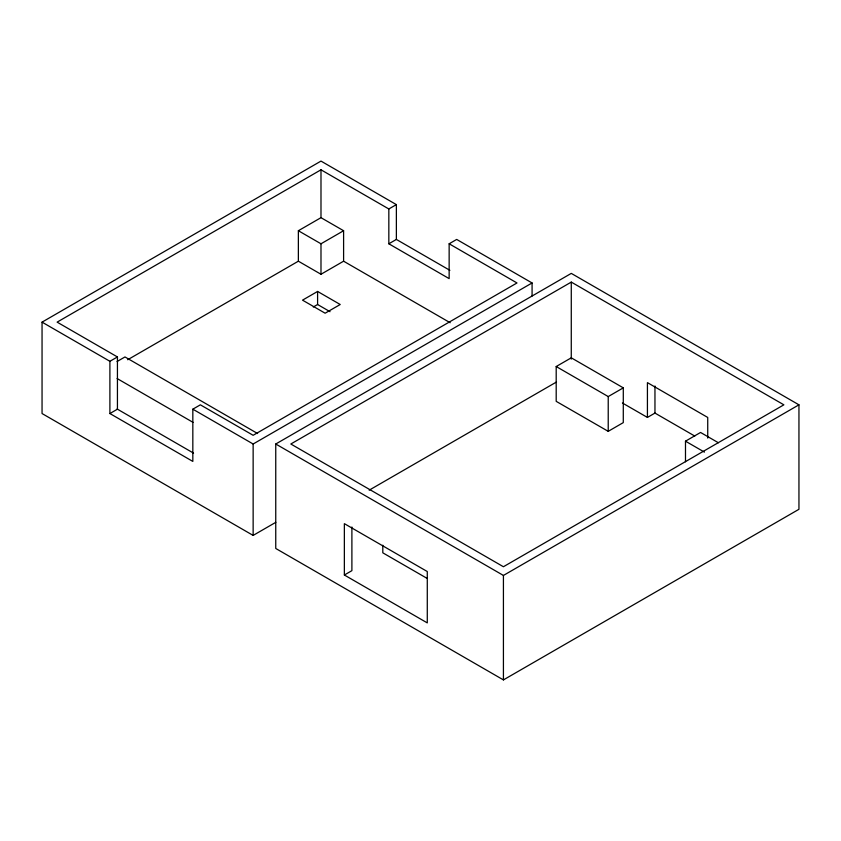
<?xml version="1.0" encoding="UTF-8"?>
<svg xmlns="http://www.w3.org/2000/svg" width="841" height="841" viewBox="0 0 841 841"><rect width="100%" height="100%" fill="white"/><g stroke="black" fill="none" stroke-linecap="round" stroke-linejoin="round"><path stroke-width="1.26" d="M344.358 575.013L344.358 523.659L427.281 571.533L427.281 622.897L344.358 575.013L351.895 570.661L351.895 527.002M571.27 359.107L571.281 282.092L783.875 404.826L503.423 566.739L290.828 444.006L571.281 282.092M623.297 387.859L623.286 422.613L608.222 431.338L556.195 401.346L556.195 366.529L571.281 357.824L623.297 387.859L608.222 396.563L556.195 366.529M275.816 522.314L253.141 535.412L42.05 413.541L42.05 322.135L320.989 161.094L396.374 204.615L396.374 239.433L449.861 270.318M396.374 204.615L388.836 208.967L320.989 169.798L57.125 322.135L117.435 356.952L117.435 409.189L109.898 413.541L109.898 361.304L42.05 322.135M127.685 359.748L298.366 261.194L298.366 230.728L320.989 217.672L343.601 230.728L343.601 261.194L450.166 322.723M109.898 361.304L117.435 356.952M117.057 361.525L124.973 356.952L257.619 433.535M298.366 230.728L320.989 243.785L343.601 230.728M298.366 261.194L320.989 274.261L343.601 261.194M388.836 208.967L388.836 243.785L396.374 239.433M317.593 291.449L302.518 300.153L325.131 313.209L340.216 304.505L317.593 291.449L317.593 304.505L330.029 311.685M313.283 306.997L317.593 304.505M388.836 243.785L449.147 278.613L449.147 243.785L456.684 239.433L532.08 282.965L532.08 296.021M109.898 413.541L192.831 461.415L192.831 409.178L200.368 404.826L253.141 435.302L516.994 282.965L449.147 243.785M192.831 409.178L253.141 444.006L532.08 282.965M275.753 444.006L571.281 273.388L798.95 404.826L798.95 509.289L503.423 679.906L275.753 548.469L275.753 444.006L503.423 575.444L798.95 404.826M369.178 490.166L556.511 381.993M622.414 402.997L647.423 417.43L654.96 413.078L694.782 436.069M685.489 461.783L685.489 441.178L700.564 432.463L718.393 442.755M685.489 441.178L704.432 452.111M117.099 378.524L193.052 422.371M427.112 578.398L382.802 552.821L382.802 545.22M117.099 408.989L193.546 453.131M707.733 438.077L707.733 417.451L647.423 382.634L647.423 417.43M654.96 386.008L654.96 413.078M608.222 396.563L608.222 431.338M503.423 575.444L503.423 679.906M320.989 169.798L320.989 217.672M320.989 243.785L320.989 274.261M253.141 444.006L253.141 535.412"/></g></svg>
